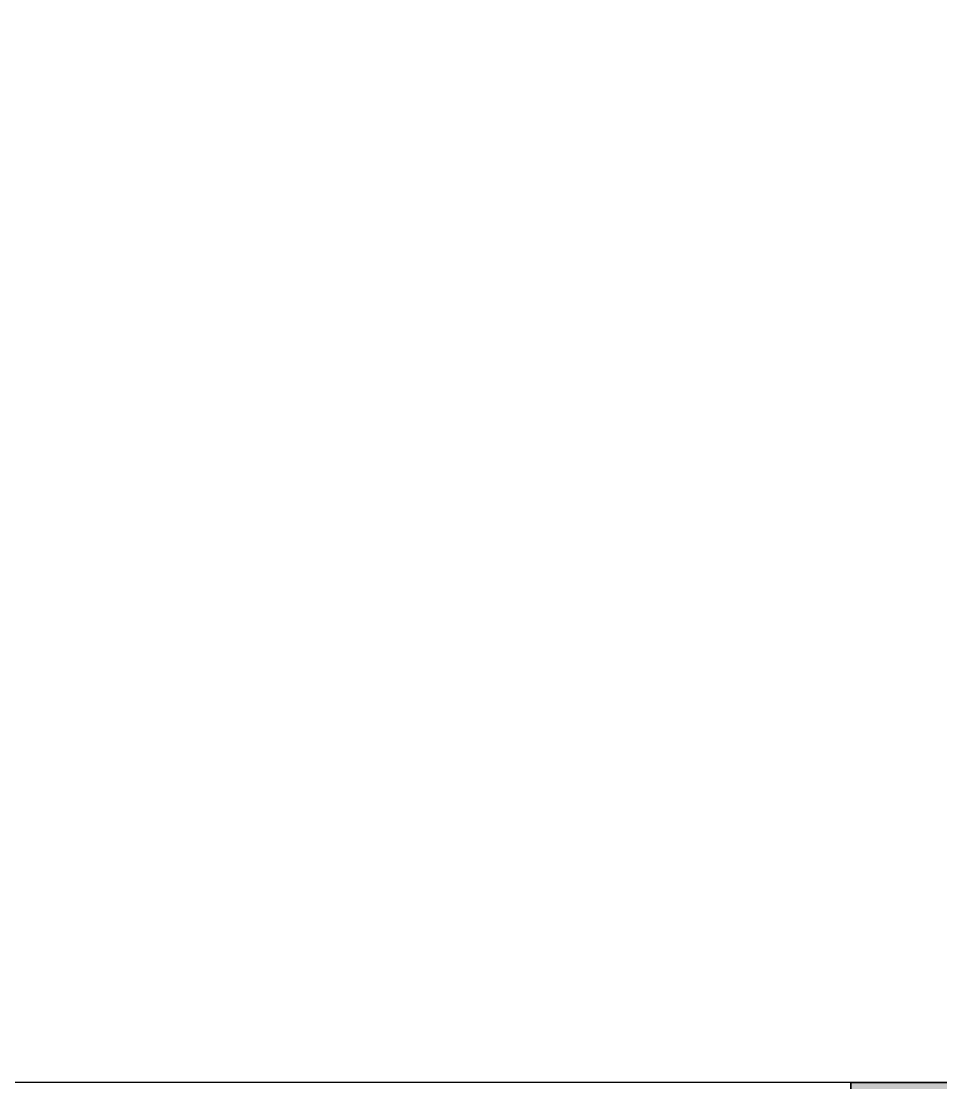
# Model space of a CAD drawing. Header units: millimetres. Extents: x 2258 to 5600, y 711 to 2563.
# Drawn here: x 3178.2 to 3184.9, y 2011.66 to 2019.4 of the extents above; entities that cross this region are included whole.
import ezdxf

# ---------------------------------------------------------------- set-up
doc = ezdxf.new("R2010")
doc.units = ezdxf.units.MM
for name, color, linetype, lineweight in [('HAT', 8, 'Continuous', 18), ('PQI-A-IN-FURN', 39, 'Continuous', 13), ('PQI-ST-COLM', 34, 'Continuous', 40)]:
    doc.layers.add(name, color=color, linetype=linetype, lineweight=lineweight)

msp = doc.modelspace()

# ---------------------------------------------------------------- hatches: boundary and pattern name
at = {"layer": 'PQI-A-IN-FURN', "true_color": 0x000000}
h = msp.add_hatch(color=18, dxfattribs=at)
h.dxf.hatch_style = 1
h.paths.add_polyline_path([(3008.617004721898, 2003.936958205811), (3008.617004719259, 2011.663351082714), (2982.540428735545, 2011.663351073862), (2982.540428738183, 2003.936958196967)])
h.paths.add_polyline_path([(3038.556658250314, 2003.938629557107), (3042.419973530899, 2003.938443846149), (3042.419973528273, 2011.663351093959), (3016.35353801201, 2011.663342424692), (3016.353538014623, 2003.939083339442), (3020.215671400041, 2003.939083243678), (3038.556658195544, 2003.937327949698)])
h.paths.add_polyline_path([(3016.35247496628, 2003.939083339468), (3016.352476403117, 2061.887215522258), (3008.626083522202, 2061.887030104366), (3008.626082085377, 2003.939083531049)])
h.paths.add_polyline_path([(3016.343033971741, 2061.887215295658), (3016.343033944537, 2141.080431763881), (3044.351200156463, 2141.080431773314), (3044.351571568415, 2144.943628211569), (2967.978061979027, 2144.943628185878), (2967.978061977726, 2148.805746002844), (2964.114865539369, 2148.805931708093), (2964.114865540674, 2144.943628184568), (2941.989714211817, 2144.942529238471), (2941.989714213109, 2141.079332800216), (2947.772032158455, 2141.079428159564), (2947.77176792452, 2040.638727899404), (2951.634964362677, 2040.63872790086), (2951.635228596982, 2141.079491869635), (3008.627573006046, 2141.080431761338), (3008.627573126493, 2061.887030140113)])
h.paths.add_polyline_path([(3058.319623160659, 2183.579844511567), (3058.319623158023, 2191.306237388106), (3006.175488612129, 2191.301959374928), (3006.175488614799, 2183.575566498408)])
h.paths.add_polyline_path([(3162.990799394891, 2183.576731217677), (3162.990799392259, 2191.303124094143), (3058.32863973273, 2191.303124058451), (3058.328639735395, 2183.576731181995), (3082.092746302896, 2183.576731190097), (3082.092746287872, 2183.576731202027), (3099.085044123056, 2183.576731202027), (3114.257372169497, 2183.576731202027), (3117.085044123056, 2183.576731202027)])
h.paths.add_polyline_path([(3215.153394741625, 2183.577727485493), (3215.153394738962, 2191.304120361959), (3163.000242822503, 2191.304077249302), (3163.000242825168, 2183.577684372836)])
h.paths.add_polyline_path([(3215.154883775118, 2100.516869231332), (3215.154883729319, 2183.575650652566), (3207.428490870599, 2183.575650649911), (3207.428490898654, 2100.516869228695)])
h.paths.add_polyline_path([(3215.153394846295, 2003.939031685777), (3215.153394807581, 2034.844603191448), (3207.427001057677, 2034.844603157567), (3207.427001086762, 2011.665454112395), (3184.247823330867, 2011.665454107578), (3184.247823340529, 2003.939031647047)])

# ---------------------------------------------------------------- linework, layer by layer
at = {"layer": 'HAT', "color": 18, "lineweight": 30, "true_color": 0x000000}
msp.add_line((3207.428490863826, 2011.665454112395), (3077.188741465634, 2011.663351105768), dxfattribs=at)
at = {"layer": 'PQI-ST-COLM', "color": 0, "lineweight": 35}
msp.add_lwpolyline([(3215.153394846295, 2003.939031685777), (3184.247823340529, 2003.939031647047), (3184.247823330867, 2011.665454107578), (3207.427001086762, 2011.665454112395), (3207.427001057677, 2034.844603157567), (3215.153394807581, 2034.844603191448), (3215.153394846295, 2003.939031685777)], dxfattribs=at)

doc.saveas('drawing.dxf')
